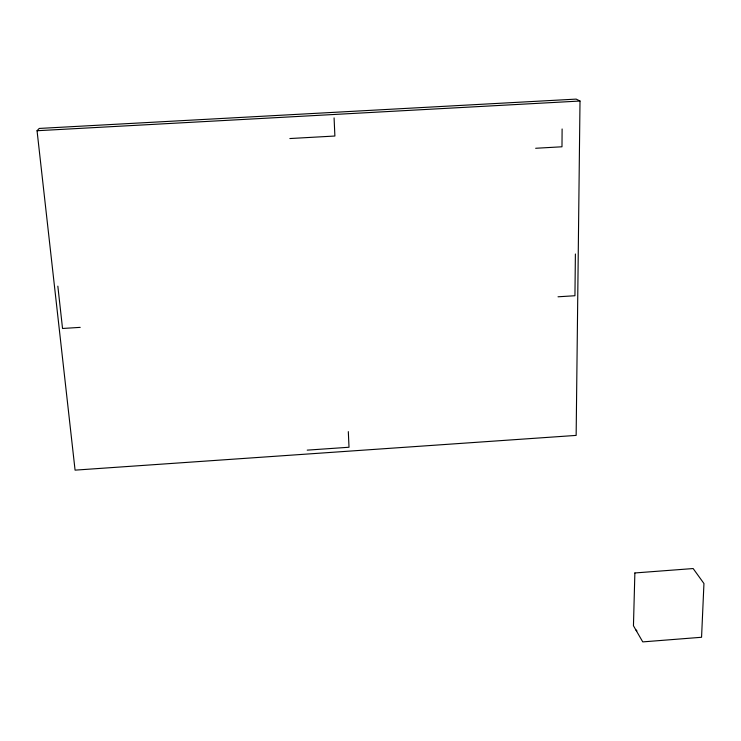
<?xml version="1.0" encoding="UTF-8"?>
<svg xmlns="http://www.w3.org/2000/svg" width="741" height="741" viewBox="0 0 741 741"><rect width="100%" height="100%" fill="white"/><g stroke="black" fill="none" stroke-linecap="round" stroke-linejoin="round"><path stroke-width="1.11" d="M562.113 128.98L561.984 146.783L535.66 148.274M575.396 253.996L574.942 295.733L558.029 296.798M580.008 101.026L576.146 435.402L75.073 470.137L37.05 130.731L39.236 128.443L576.155 99.109L580.008 101.026L37.05 130.731M307.219 450.139L349.011 447.249L348.316 431.614M80.204 327.365L62.54 328.476L57.835 286.137M289.87 138.539L334.886 136.029L334.08 117.902M635.75 629.748L636.917 630.85M634.87 572.96L633.453 625.765L642.753 641.891L701.56 637.269L703.95 583.519L693.15 568.551L634.87 572.96"/></g></svg>
